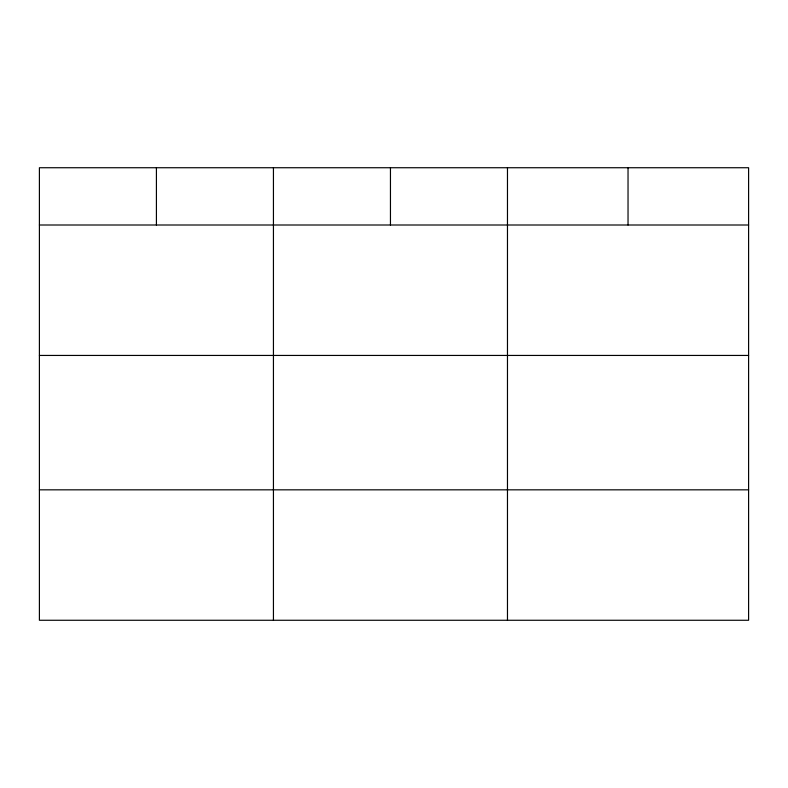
<?xml version="1.0" encoding="UTF-8"?>
<svg xmlns="http://www.w3.org/2000/svg" width="788" height="788" viewBox="0 0 788 788"><rect width="100%" height="100%" fill="white"/><g stroke="black" fill="none" stroke-linecap="round" stroke-linejoin="round"><path stroke-width="1.18" d="M748.6 355.437L748.6 167.736L39.4 167.736L39.4 620.264L748.6 620.264L748.6 355.437L39.4 355.437M39.4 225.004L748.6 225.004M39.4 489.831L748.6 489.831M628.036 167.736L628.036 225.004M507.472 167.736L507.472 620.264M390.454 167.736L390.454 225.004M273.436 167.736L273.436 620.264M156.418 167.736L156.418 225.004"/></g></svg>
